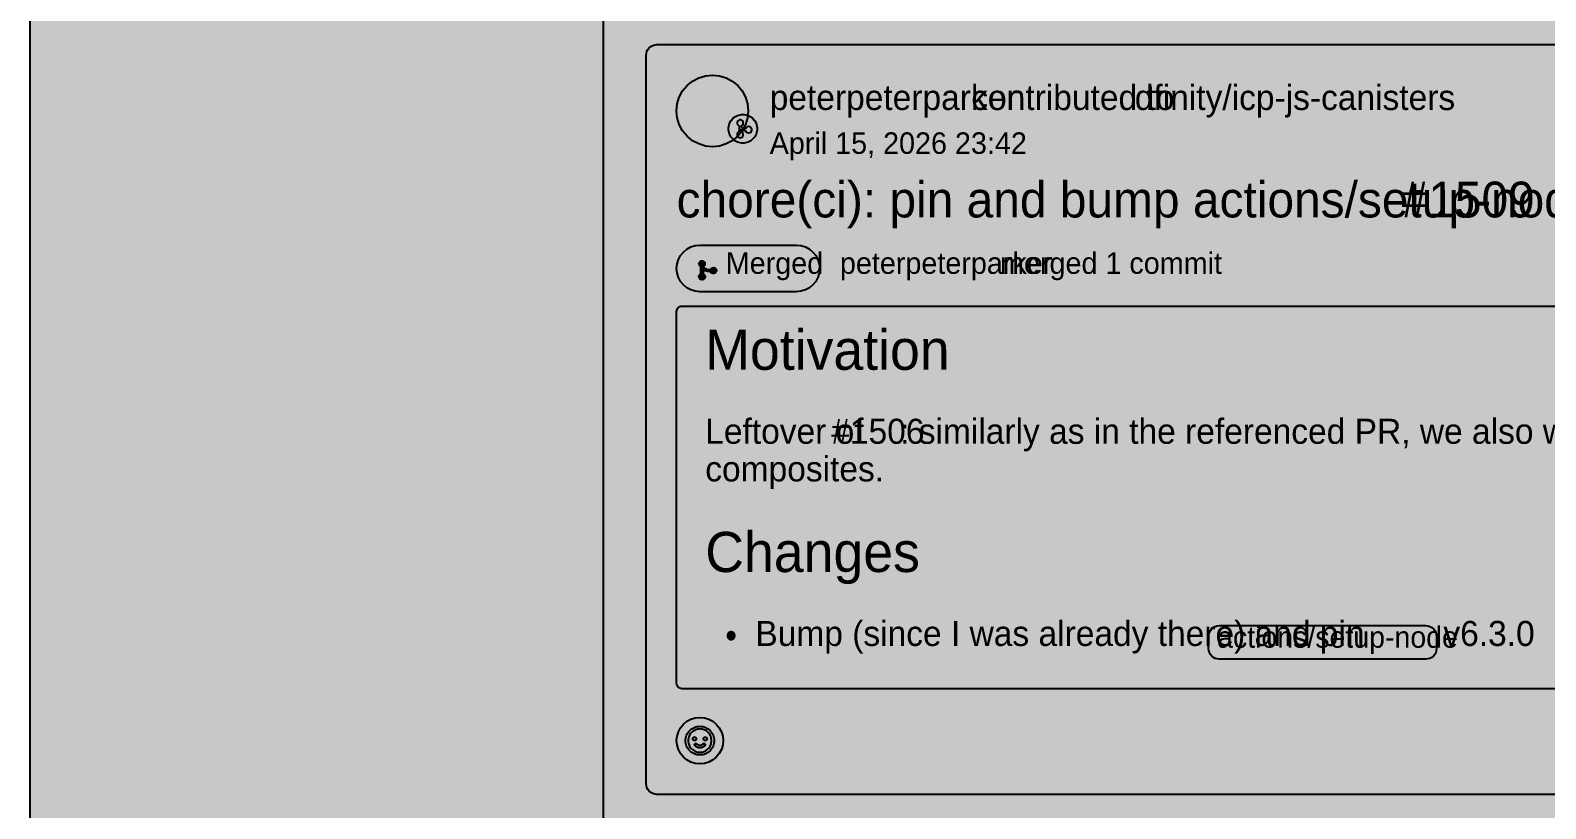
# Model space of a CAD drawing. Extents: x 0 to 2255, y 0 to 8703.
# Drawn here: x 0 to 846, y 4619 to 5053 of the extents above; entities that cross this region are included whole.
import ezdxf

# ---------------------------------------------------------------- set-up
doc = ezdxf.new("R2010")
doc.units = 0

msp = doc.modelspace()

# ---------------------------------------------------------------- hatches: boundary and pattern name
at = {"true_color": 0x0d1117}
for points in [[(0, 8703), (1280, 8703), (1280, 0.44), (0, 0.44)], [(0, 8639), (1280, 8639), (1280, 0.44), (0, 0.44)], [(0, 8639), (320, 8639), (320, 0.44), (0, 0.44)], [(350, 5045.22), (998.03, 5045.22), (998.03, 5045.22), (999.2, 5045.1), (1000.33, 5044.76), (1001.36, 5044.21), (1002.27, 5043.46), (1003.02, 5042.55), (1003.57, 5041.51), (1003.92, 5040.39), (1004.03, 5039.22), (1004.03, 4632.55), (1004.03, 4632.55), (1003.92, 4631.38), (1003.57, 4630.25), (1003.02, 4629.21), (1002.27, 4628.3), (1001.36, 4627.56), (1000.33, 4627), (999.2, 4626.66), (998.03, 4626.55), (350, 4626.55), (350, 4626.55), (348.83, 4626.66), (347.7, 4627), (346.67, 4627.56), (345.76, 4628.3), (345.01, 4629.21), (344.46, 4630.25), (344.12, 4631.38), (344, 4632.55), (344, 5039.22), (344, 5039.22), (344.12, 5040.39), (344.46, 5041.51), (345.01, 5042.55), (345.76, 5043.46), (346.67, 5044.21), (347.7, 5044.76), (348.83, 5045.1), (350, 5045.22)], [(398, 5006.22), (398, 5006.22), (398, 5006.22), (399.56, 5006.07), (401.06, 5005.61), (402.44, 5004.87), (403.66, 5003.88), (404.65, 5002.66), (405.39, 5001.28), (405.85, 4999.78), (406, 4998.22), (406, 4998.22), (406, 4998.22), (405.85, 4996.66), (405.39, 4995.16), (404.65, 4993.77), (403.66, 4992.56), (402.44, 4991.57), (401.06, 4990.83), (399.56, 4990.37), (398, 4990.22), (398, 4990.22), (398, 4990.22), (396.44, 4990.37), (394.94, 4990.83), (393.56, 4991.57), (392.34, 4992.56), (391.35, 4993.77), (390.61, 4995.16), (390.15, 4996.66), (390, 4998.22), (390, 4998.22), (390, 4998.22), (390.15, 4999.78), (390.61, 5001.28), (391.35, 5002.66), (392.34, 5003.88), (393.56, 5004.87), (394.94, 5005.61), (396.44, 5006.07), (398, 5006.22)]]:
    msp.add_hatch(color=256, dxfattribs=at).paths.add_polyline_path(points, flags=0)
at = {"true_color": 0x010409}
msp.add_hatch(color=256, dxfattribs=at).paths.add_polyline_path([(0, 8639), (1280, 8639), (1280, 0.44), (0, 0.44)], flags=0)
at = {"true_color": 0xffffff}
msp.add_hatch(color=256, dxfattribs=at).paths.add_polyline_path([(381, 5028.22), (381, 5028.22), (381, 5028.22), (384.9, 5027.83), (388.65, 5026.7), (392.11, 5024.85), (395.14, 5022.36), (397.63, 5019.33), (399.48, 5015.87), (400.62, 5012.12), (401, 5008.22), (401, 5008.22), (401, 5008.22), (400.62, 5004.32), (399.48, 5000.57), (397.63, 4997.11), (395.14, 4994.08), (392.11, 4991.59), (388.65, 4989.74), (384.9, 4988.6), (381, 4988.22), (381, 4988.22), (381, 4988.22), (377.1, 4988.6), (373.35, 4989.74), (369.89, 4991.59), (366.86, 4994.08), (364.37, 4997.11), (362.52, 5000.57), (361.38, 5004.32), (361, 5008.22), (361, 5008.22), (361, 5008.22), (361.38, 5012.12), (362.52, 5015.87), (364.37, 5019.33), (366.86, 5022.36), (369.89, 5024.85), (373.35, 5026.7), (377.1, 5027.83), (381, 5028.22)], flags=0)
at = {"true_color": 0xab7df8}
h = msp.add_hatch(color=256, dxfattribs=at)
h.paths.add_polyline_path([(398, 4990.22), (397.22, 4990.26), (396.44, 4990.37), (395.68, 4990.56), (394.94, 4990.83), (394.23, 4991.16), (393.56, 4991.57), (392.92, 4992.03), (392.34, 4992.56), (391.82, 4993.14), (391.35, 4993.77), (390.94, 4994.45), (390.61, 4995.16), (390.34, 4995.9), (390.15, 4996.66), (390.04, 4997.43), (390, 4998.22), (390.04, 4999), (390.15, 4999.78), (390.34, 5000.54), (390.61, 5001.28), (390.94, 5001.99), (391.35, 5002.66), (391.82, 5003.29), (392.34, 5003.88), (392.92, 5004.4), (393.56, 5004.87), (394.23, 5005.28), (394.94, 5005.61), (395.68, 5005.88), (396.44, 5006.07), (397.22, 5006.18), (398, 5006.22), (398.78, 5006.18), (399.56, 5006.07), (400.32, 5005.88), (401.06, 5005.61), (401.77, 5005.28), (402.44, 5004.87), (403.08, 5004.4), (403.66, 5003.88), (404.18, 5003.29), (404.65, 5002.66), (405.06, 5001.99), (405.39, 5001.28), (405.66, 5000.54), (405.85, 4999.78), (405.96, 4999), (406, 4998.22), (405.96, 4997.43), (405.85, 4996.66), (405.66, 4995.9), (405.39, 4995.16), (405.06, 4994.45), (404.65, 4993.77), (404.18, 4993.14), (403.66, 4992.56), (403.08, 4992.03), (402.44, 4991.57), (401.77, 4991.16), (401.06, 4990.83), (400.32, 4990.56), (399.56, 4990.37), (398.78, 4990.26), (398, 4990.22)], flags=0)
h.paths.add_polyline_path([(398.25, 5001.47), (398.14, 5002.09), (397.81, 5002.63), (397.32, 5003.01), (396.72, 5003.2), (396.09, 5003.17), (395.52, 5002.92), (395.07, 5002.48), (394.81, 5001.91), (394.76, 5001.28), (394.94, 5000.68), (395.32, 5000.18), (395.85, 4999.84), (396, 4999.32), (396, 4998.68), (396, 4998.05), (396, 4997.42), (396, 4996.79), (395.56, 4996.44), (395.1, 4996.02), (394.82, 4995.45), (394.76, 4994.83), (394.92, 4994.22), (395.29, 4993.71), (395.81, 4993.36), (396.42, 4993.22), (397.04, 4993.31), (397.6, 4993.61), (398.01, 4994.08), (398.22, 4994.67), (398.22, 4995.3), (397.99, 4995.88), (397.57, 4996.35), (397.01, 4996.64), (397, 4997.26), (397, 4997.9), (397.44, 4997.66), (398.01, 4997.39), (398.62, 4997.24), (399.25, 4997.22), (399.69, 4996.93), (400.07, 4996.43), (400.6, 4996.09), (401.21, 4995.97), (401.83, 4996.07), (402.38, 4996.38), (402.78, 4996.87), (402.98, 4997.46), (402.96, 4998.09), (402.72, 4998.67), (402.29, 4999.13), (401.72, 4999.4), (401.1, 4999.46), (400.49, 4999.3), (399.98, 4998.93), (399.64, 4998.4), (399.13, 4998.22), (398.51, 4998.28), (397.93, 4998.53), (397.46, 4998.95), (397.14, 4999.49), (397.32, 4999.92), (397.81, 5000.31), (398.14, 5000.85), (398.25, 5001.47)], flags=0)
at = {"true_color": 0x8957e5}
msp.add_hatch(color=256, dxfattribs=at).paths.add_polyline_path([(374, 4933.22), (427.94, 4933.22), (427.94, 4933.22), (430.47, 4932.97), (432.91, 4932.23), (435.16, 4931.03), (437.13, 4929.41), (438.75, 4927.44), (439.95, 4925.19), (440.69, 4922.75), (440.94, 4920.22), (440.94, 4920.22), (440.94, 4920.22), (440.69, 4917.68), (439.95, 4915.24), (438.75, 4913), (437.13, 4911.03), (435.16, 4909.41), (432.91, 4908.21), (430.47, 4907.47), (427.94, 4907.22), (374, 4907.22), (374, 4907.22), (371.46, 4907.47), (369.03, 4908.21), (366.78, 4909.41), (364.81, 4911.03), (363.19, 4913), (361.99, 4915.24), (361.25, 4917.68), (361, 4920.22), (361, 4920.22), (361, 4920.22), (361.25, 4922.75), (361.99, 4925.19), (363.19, 4927.44), (364.81, 4929.41), (366.78, 4931.03), (369.03, 4932.23), (371.46, 4932.97), (374, 4933.22)], flags=0)
at = {"true_color": 0xffffff}
h = msp.add_hatch(color=256, dxfattribs=at)
h.paths.add_polyline_path([(376.09, 4921.35), (376.46, 4920.78), (376.94, 4920.3), (377.51, 4919.93), (378.15, 4919.69), (378.83, 4919.6), (379.51, 4919.59), (380.06, 4919.8), (380.48, 4920.33), (381.08, 4920.65), (381.76, 4920.71), (382.4, 4920.5), (382.91, 4920.04), (383.2, 4919.43), (383.23, 4918.75), (382.98, 4918.12), (382.51, 4917.63), (381.88, 4917.37), (381.2, 4917.38), (380.58, 4917.66), (380.12, 4918.15), (379.64, 4918.47), (378.95, 4918.47), (378.27, 4918.52), (377.61, 4918.68), (376.98, 4918.94), (376.4, 4919.3), (375.88, 4919.74), (375.75, 4919.38), (375.75, 4918.69), (375.75, 4918.01), (375.75, 4917.33), (376.27, 4916.95), (376.69, 4916.42), (376.87, 4915.76), (376.78, 4915.09), (376.43, 4914.51), (375.87, 4914.11), (375.21, 4913.97), (374.54, 4914.1), (373.98, 4914.48), (373.61, 4915.05), (373.5, 4915.72), (373.66, 4916.38), (374.07, 4916.92), (374.62, 4917.28), (374.62, 4917.97), (374.62, 4918.65), (374.62, 4919.33), (374.62, 4920.02), (374.62, 4920.7), (374.45, 4921.26), (373.91, 4921.68), (373.58, 4922.27), (373.51, 4922.95), (373.71, 4923.6), (374.15, 4924.11), (374.76, 4924.41), (375.44, 4924.45), (376.08, 4924.22), (376.57, 4923.75), (376.84, 4923.13), (376.84, 4922.45), (376.58, 4921.82), (376.09, 4921.35)], flags=0)
h.paths.add_polyline_path([(375.19, 4915.09), (375.24, 4915.1), (375.3, 4915.1), (375.35, 4915.12), (375.4, 4915.14), (375.45, 4915.16), (375.5, 4915.19), (375.54, 4915.22), (375.59, 4915.26), (375.62, 4915.3), (375.66, 4915.34), (375.68, 4915.39), (375.71, 4915.44), (375.73, 4915.49), (375.74, 4915.55), (375.75, 4915.6), (375.75, 4915.66), (375.75, 4915.71), (375.74, 4915.77), (375.73, 4915.82), (375.71, 4915.87), (375.68, 4915.92), (375.66, 4915.97), (375.62, 4916.01), (375.59, 4916.05), (375.54, 4916.09), (375.5, 4916.12), (375.45, 4916.15), (375.4, 4916.18), (375.35, 4916.19), (375.3, 4916.21), (375.24, 4916.22), (375.19, 4916.22), (375.13, 4916.22), (375.08, 4916.21), (375.02, 4916.19), (374.97, 4916.18), (374.92, 4916.15), (374.88, 4916.12), (374.83, 4916.09), (374.79, 4916.05), (374.75, 4916.01), (374.72, 4915.97), (374.69, 4915.92), (374.67, 4915.87), (374.65, 4915.82), (374.64, 4915.77), (374.63, 4915.71), (374.62, 4915.66), (374.63, 4915.6), (374.64, 4915.55), (374.65, 4915.49), (374.67, 4915.44), (374.69, 4915.39), (374.72, 4915.34), (374.75, 4915.3), (374.79, 4915.26), (374.83, 4915.22), (374.88, 4915.19), (374.92, 4915.16), (374.97, 4915.14), (375.02, 4915.12), (375.08, 4915.1), (375.13, 4915.1), (375.19, 4915.09)], flags=0)
h.paths.add_polyline_path([(381.56, 4918.47), (381.62, 4918.47), (381.67, 4918.48), (381.73, 4918.49), (381.78, 4918.51), (381.83, 4918.54), (381.87, 4918.56), (381.92, 4918.6), (381.96, 4918.63), (382, 4918.67), (382.03, 4918.72), (382.06, 4918.77), (382.08, 4918.82), (382.1, 4918.87), (382.11, 4918.92), (382.12, 4918.98), (382.12, 4919.03), (382.12, 4919.09), (382.11, 4919.14), (382.1, 4919.19), (382.08, 4919.25), (382.06, 4919.3), (382.03, 4919.34), (382, 4919.39), (381.96, 4919.43), (381.92, 4919.47), (381.87, 4919.5), (381.83, 4919.53), (381.78, 4919.55), (381.73, 4919.57), (381.67, 4919.58), (381.62, 4919.59), (381.56, 4919.59), (381.51, 4919.59), (381.45, 4919.58), (381.4, 4919.57), (381.35, 4919.55), (381.3, 4919.53), (381.25, 4919.5), (381.21, 4919.47), (381.16, 4919.43), (381.13, 4919.39), (381.09, 4919.34), (381.07, 4919.3), (381.04, 4919.25), (381.02, 4919.19), (381.01, 4919.14), (381, 4919.09), (381, 4919.03), (381, 4918.98), (381.01, 4918.92), (381.02, 4918.87), (381.04, 4918.82), (381.07, 4918.77), (381.09, 4918.72), (381.13, 4918.67), (381.16, 4918.63), (381.21, 4918.6), (381.25, 4918.56), (381.3, 4918.54), (381.35, 4918.51), (381.4, 4918.49), (381.45, 4918.48), (381.51, 4918.47), (381.56, 4918.47)], flags=0)
h.paths.add_polyline_path([(375.75, 4922.78), (375.75, 4922.84), (375.74, 4922.89), (375.73, 4922.94), (375.71, 4923), (375.68, 4923.05), (375.65, 4923.09), (375.62, 4923.14), (375.58, 4923.18), (375.54, 4923.22), (375.5, 4923.25), (375.45, 4923.28), (375.4, 4923.3), (375.35, 4923.32), (375.3, 4923.33), (375.24, 4923.34), (375.19, 4923.34), (375.13, 4923.34), (375.08, 4923.33), (375.02, 4923.32), (374.97, 4923.3), (374.92, 4923.27), (374.87, 4923.25), (374.83, 4923.21), (374.79, 4923.18), (374.75, 4923.13), (374.72, 4923.09), (374.69, 4923.04), (374.67, 4922.99), (374.65, 4922.94), (374.64, 4922.89), (374.63, 4922.83), (374.62, 4922.78), (374.63, 4922.72), (374.64, 4922.67), (374.65, 4922.61), (374.67, 4922.56), (374.69, 4922.51), (374.72, 4922.47), (374.75, 4922.42), (374.79, 4922.38), (374.83, 4922.34), (374.88, 4922.31), (374.92, 4922.28), (374.97, 4922.26), (375.03, 4922.24), (375.08, 4922.23), (375.13, 4922.22), (375.19, 4922.22), (375.24, 4922.22), (375.3, 4922.23), (375.35, 4922.24), (375.4, 4922.26), (375.45, 4922.28), (375.5, 4922.31), (375.55, 4922.35), (375.59, 4922.38), (375.62, 4922.42), (375.66, 4922.47), (375.68, 4922.52), (375.71, 4922.57), (375.73, 4922.62), (375.74, 4922.67), (375.75, 4922.73), (375.75, 4922.78)], flags=0)
at = {"true_color": 0x151b23}
for points in [[(364, 4899.22), (984.03, 4899.22), (984.03, 4899.22), (984.62, 4899.16), (985.18, 4898.99), (985.7, 4898.71), (986.15, 4898.34), (986.53, 4897.89), (986.8, 4897.37), (986.97, 4896.8), (987.03, 4896.22), (987.03, 4688.55), (987.03, 4688.55), (986.97, 4687.96), (986.8, 4687.4), (986.53, 4686.88), (986.15, 4686.43), (985.7, 4686.05), (985.18, 4685.78), (984.62, 4685.6), (984.03, 4685.55), (364, 4685.55), (364, 4685.55), (363.41, 4685.6), (362.85, 4685.78), (362.33, 4686.05), (361.88, 4686.43), (361.51, 4686.88), (361.23, 4687.4), (361.06, 4687.96), (361, 4688.55), (361, 4896.22), (361, 4896.22), (361.06, 4896.8), (361.23, 4897.37), (361.51, 4897.89), (361.88, 4898.34), (362.33, 4898.71), (362.85, 4898.99), (363.41, 4899.16), (364, 4899.22)], [(374, 4669.55), (374, 4669.55), (374, 4669.55), (376.54, 4669.3), (378.97, 4668.56), (381.22, 4667.36), (383.19, 4665.74), (384.81, 4663.77), (386.01, 4661.52), (386.75, 4659.08), (387, 4656.55), (387, 4656.55), (387, 4656.55), (386.75, 4654.01), (386.01, 4651.57), (384.81, 4649.32), (383.19, 4647.35), (381.22, 4645.74), (378.97, 4644.54), (376.54, 4643.8), (374, 4643.55), (374, 4643.55), (374, 4643.55), (371.46, 4643.8), (369.03, 4644.54), (366.78, 4645.74), (364.81, 4647.35), (363.19, 4649.32), (361.99, 4651.57), (361.25, 4654.01), (361, 4656.55), (361, 4656.55), (361, 4656.55), (361.25, 4659.08), (361.99, 4661.52), (363.19, 4663.77), (364.81, 4665.74), (366.78, 4667.36), (369.03, 4668.56), (371.46, 4669.3), (374, 4669.55)]]:
    msp.add_hatch(color=256, dxfattribs=at).paths.add_polyline_path(points, flags=0)
at = {"true_color": 0x656c76}
msp.add_hatch(color=256, dxfattribs=at).paths.add_polyline_path([(664.17, 4720.78), (779.45, 4720.78), (779.45, 4720.78), (780.62, 4720.67), (781.75, 4720.32), (782.79, 4719.77), (783.7, 4719.02), (784.44, 4718.11), (785, 4717.08), (785.34, 4715.95), (785.45, 4714.78), (785.45, 4708.03), (785.45, 4708.03), (785.34, 4706.86), (785, 4705.74), (784.44, 4704.7), (783.7, 4703.79), (782.79, 4703.04), (781.75, 4702.49), (780.62, 4702.15), (779.45, 4702.03), (664.17, 4702.03), (664.17, 4702.03), (663, 4702.15), (661.88, 4702.49), (660.84, 4703.04), (659.93, 4703.79), (659.18, 4704.7), (658.63, 4705.74), (658.29, 4706.86), (658.17, 4708.03), (658.17, 4714.78), (658.17, 4714.78), (658.29, 4715.95), (658.63, 4717.08), (659.18, 4718.11), (659.93, 4719.02), (660.84, 4719.77), (661.88, 4720.32), (663, 4720.67), (664.17, 4720.78)], flags=0)
at = {"true_color": 0x9198a1}
h = msp.add_hatch(color=256, dxfattribs=at)
h.paths.add_polyline_path([(374, 4664.55), (374.78, 4664.51), (375.56, 4664.39), (376.32, 4664.2), (377.06, 4663.94), (377.77, 4663.6), (378.44, 4663.2), (379.08, 4662.73), (379.66, 4662.2), (380.18, 4661.62), (380.65, 4660.99), (381.06, 4660.32), (381.39, 4659.61), (381.66, 4658.87), (381.85, 4658.11), (381.96, 4657.33), (382, 4656.55), (381.96, 4655.76), (381.85, 4654.99), (381.66, 4654.22), (381.39, 4653.48), (381.06, 4652.78), (380.65, 4652.1), (380.18, 4651.47), (379.66, 4650.89), (379.08, 4650.36), (378.44, 4649.89), (377.77, 4649.49), (377.06, 4649.15), (376.32, 4648.89), (375.56, 4648.7), (374.78, 4648.58), (374, 4648.55), (373.22, 4648.58), (372.44, 4648.7), (371.68, 4648.89), (370.94, 4649.15), (370.23, 4649.49), (369.56, 4649.89), (368.92, 4650.36), (368.34, 4650.89), (367.82, 4651.47), (367.35, 4652.1), (366.94, 4652.78), (366.61, 4653.48), (366.34, 4654.22), (366.15, 4654.99), (366.04, 4655.76), (366, 4656.55), (366.04, 4657.33), (366.15, 4658.11), (366.34, 4658.87), (366.61, 4659.61), (366.94, 4660.32), (367.35, 4660.99), (367.82, 4661.62), (368.34, 4662.2), (368.92, 4662.73), (369.56, 4663.2), (370.23, 4663.6), (370.94, 4663.94), (371.68, 4664.2), (372.44, 4664.39), (373.22, 4664.51), (374, 4664.55)], flags=0)
h.paths.add_polyline_path([(367.5, 4656.55), (367.53, 4655.91), (367.62, 4655.28), (367.78, 4654.66), (367.99, 4654.06), (368.27, 4653.48), (368.59, 4652.94), (368.98, 4652.42), (369.4, 4651.95), (369.88, 4651.52), (370.39, 4651.14), (370.94, 4650.81), (371.51, 4650.54), (372.11, 4650.33), (372.73, 4650.17), (373.36, 4650.08), (374, 4650.05), (374.64, 4650.08), (375.27, 4650.17), (375.89, 4650.33), (376.49, 4650.54), (377.06, 4650.81), (377.61, 4651.14), (378.12, 4651.52), (378.6, 4651.95), (379.02, 4652.42), (379.41, 4652.94), (379.73, 4653.48), (380.01, 4654.06), (380.22, 4654.66), (380.38, 4655.28), (380.47, 4655.91), (380.5, 4656.55), (380.47, 4657.18), (380.38, 4657.82), (380.22, 4658.43), (380.01, 4659.03), (379.73, 4659.61), (379.41, 4660.16), (379.02, 4660.67), (378.6, 4661.14), (378.12, 4661.57), (377.61, 4661.95), (377.06, 4662.28), (376.49, 4662.55), (375.89, 4662.77), (375.27, 4662.92), (374.64, 4663.02), (374, 4663.05), (373.36, 4663.02), (372.73, 4662.92), (372.11, 4662.77), (371.51, 4662.55), (370.94, 4662.28), (370.39, 4661.95), (369.88, 4661.57), (369.4, 4661.14), (368.98, 4660.67), (368.59, 4660.16), (368.27, 4659.61), (367.99, 4659.03), (367.78, 4658.43), (367.62, 4657.82), (367.53, 4657.18), (367.5, 4656.55)], flags=0)
h.paths.add_polyline_path([(371.32, 4654.91), (371.55, 4655.02), (371.81, 4655.04), (372.05, 4654.98), (372.27, 4654.84), (372.44, 4654.65), (372.63, 4654.48), (372.84, 4654.34), (373.08, 4654.22), (373.32, 4654.14), (373.57, 4654.08), (373.82, 4654.05), (374.08, 4654.05), (374.34, 4654.07), (374.59, 4654.11), (374.84, 4654.19), (375.07, 4654.29), (375.29, 4654.42), (375.49, 4654.58), (375.67, 4654.77), (375.86, 4654.94), (376.1, 4655.03), (376.35, 4655.04), (376.6, 4654.97), (376.8, 4654.81), (376.94, 4654.6), (377, 4654.35), (376.97, 4654.09), (376.86, 4653.87), (376.73, 4653.7), (376.56, 4653.52), (376.36, 4653.35), (376.16, 4653.2), (375.94, 4653.06), (375.71, 4652.94), (375.48, 4652.83), (375.24, 4652.74), (374.99, 4652.67), (374.74, 4652.61), (374.49, 4652.57), (374.23, 4652.55), (373.97, 4652.55), (373.72, 4652.56), (373.46, 4652.58), (373.21, 4652.62), (372.96, 4652.68), (372.71, 4652.76), (372.47, 4652.85), (372.24, 4652.96), (372.01, 4653.09), (371.8, 4653.23), (371.6, 4653.39), (371.41, 4653.56), (371.23, 4653.75), (371.22, 4653.93), (371.43, 4654.07), (371.64, 4654.22), (371.65, 4654.22), (371.43, 4654.08), (371.22, 4653.93), (371.06, 4654), (371, 4654.25), (371.03, 4654.5), (371.14, 4654.73), (371.32, 4654.91)], flags=0)
h.paths.add_polyline_path([(378, 4657.55), (378, 4657.45), (377.98, 4657.35), (377.96, 4657.26), (377.92, 4657.16), (377.88, 4657.08), (377.83, 4656.99), (377.77, 4656.91), (377.71, 4656.84), (377.63, 4656.77), (377.56, 4656.72), (377.47, 4656.66), (377.38, 4656.62), (377.29, 4656.59), (377.2, 4656.57), (377.1, 4656.55), (377, 4656.55), (376.9, 4656.55), (376.8, 4656.57), (376.71, 4656.59), (376.62, 4656.62), (376.53, 4656.66), (376.44, 4656.72), (376.37, 4656.77), (376.29, 4656.84), (376.23, 4656.91), (376.17, 4656.99), (376.12, 4657.08), (376.08, 4657.16), (376.04, 4657.26), (376.02, 4657.35), (376, 4657.45), (376, 4657.55), (376, 4657.64), (376.02, 4657.74), (376.04, 4657.84), (376.08, 4657.93), (376.12, 4658.02), (376.17, 4658.1), (376.23, 4658.18), (376.29, 4658.25), (376.37, 4658.32), (376.44, 4658.38), (376.53, 4658.43), (376.62, 4658.47), (376.71, 4658.5), (376.8, 4658.53), (376.9, 4658.54), (377, 4658.55), (377.1, 4658.54), (377.2, 4658.53), (377.29, 4658.5), (377.38, 4658.47), (377.47, 4658.43), (377.56, 4658.38), (377.63, 4658.32), (377.71, 4658.25), (377.77, 4658.18), (377.83, 4658.1), (377.88, 4658.02), (377.92, 4657.93), (377.96, 4657.84), (377.98, 4657.74), (378, 4657.64), (378, 4657.55)], flags=0)
h.paths.add_polyline_path([(371, 4656.55), (370.9, 4656.55), (370.8, 4656.57), (370.71, 4656.59), (370.62, 4656.62), (370.53, 4656.66), (370.44, 4656.72), (370.37, 4656.77), (370.29, 4656.84), (370.23, 4656.91), (370.17, 4656.99), (370.12, 4657.08), (370.08, 4657.16), (370.04, 4657.26), (370.02, 4657.35), (370, 4657.45), (370, 4657.55), (370, 4657.64), (370.02, 4657.74), (370.04, 4657.84), (370.08, 4657.93), (370.12, 4658.02), (370.17, 4658.1), (370.23, 4658.18), (370.29, 4658.25), (370.37, 4658.32), (370.44, 4658.38), (370.53, 4658.43), (370.62, 4658.47), (370.71, 4658.5), (370.8, 4658.53), (370.9, 4658.54), (371, 4658.55), (371.1, 4658.54), (371.2, 4658.53), (371.29, 4658.5), (371.38, 4658.47), (371.47, 4658.43), (371.56, 4658.38), (371.63, 4658.32), (371.71, 4658.25), (371.77, 4658.18), (371.83, 4658.1), (371.88, 4658.02), (371.92, 4657.93), (371.96, 4657.84), (371.98, 4657.74), (372, 4657.64), (372, 4657.55), (372, 4657.45), (371.98, 4657.35), (371.96, 4657.26), (371.92, 4657.16), (371.88, 4657.08), (371.83, 4656.99), (371.77, 4656.91), (371.71, 4656.84), (371.63, 4656.77), (371.56, 4656.72), (371.47, 4656.66), (371.38, 4656.62), (371.29, 4656.59), (371.2, 4656.57), (371.1, 4656.55), (371, 4656.55)], flags=0)
h.paths.add_polyline_path([(376.25, 4654.3), (376.27, 4654.28), (376.29, 4654.27), (376.31, 4654.26), (376.32, 4654.24), (376.34, 4654.23), (376.36, 4654.22), (376.38, 4654.21), (376.4, 4654.19), (376.42, 4654.18), (376.44, 4654.17), (376.45, 4654.15), (376.47, 4654.14), (376.49, 4654.13), (376.51, 4654.11), (376.53, 4654.1), (376.55, 4654.09), (376.56, 4654.08), (376.58, 4654.06), (376.6, 4654.05), (376.62, 4654.04), (376.64, 4654.02), (376.66, 4654.01), (376.68, 4654), (376.69, 4653.98), (376.71, 4653.97), (376.73, 4653.96), (376.75, 4653.95), (376.77, 4653.93), (376.79, 4653.92), (376.81, 4653.91), (376.82, 4653.89), (376.84, 4653.88), (376.82, 4653.89), (376.81, 4653.91), (376.79, 4653.92), (376.77, 4653.93), (376.75, 4653.95), (376.73, 4653.96), (376.71, 4653.97), (376.69, 4653.99), (376.68, 4654), (376.66, 4654.01), (376.64, 4654.02), (376.62, 4654.04), (376.6, 4654.05), (376.58, 4654.06), (376.56, 4654.08), (376.55, 4654.09), (376.53, 4654.1), (376.51, 4654.12), (376.49, 4654.13), (376.47, 4654.14), (376.45, 4654.15), (376.44, 4654.17), (376.42, 4654.18), (376.4, 4654.19), (376.38, 4654.21), (376.36, 4654.22), (376.34, 4654.23), (376.32, 4654.25), (376.31, 4654.26), (376.29, 4654.27), (376.27, 4654.28), (376.25, 4654.3)], flags=0)

# ---------------------------------------------------------------- linework, layer by layer
at = {"true_color": 0x0d1117}
for points in [[(0, 8703), (1280, 8703), (1280, 0.44), (0, 0.44)], [(0, 8639), (1280, 8639), (1280, 0.44), (0, 0.44)], [(0, 8639), (320, 8639), (320, 0.44), (0, 0.44)], [(398, 5006.22), (398, 5006.22), (398, 5006.22), (399.56, 5006.07), (401.06, 5005.61), (402.44, 5004.87), (403.66, 5003.88), (404.65, 5002.66), (405.39, 5001.28), (405.85, 4999.78), (406, 4998.22), (406, 4998.22), (406, 4998.22), (405.85, 4996.66), (405.39, 4995.16), (404.65, 4993.77), (403.66, 4992.56), (402.44, 4991.57), (401.06, 4990.83), (399.56, 4990.37), (398, 4990.22), (398, 4990.22), (398, 4990.22), (396.44, 4990.37), (394.94, 4990.83), (393.56, 4991.57), (392.34, 4992.56), (391.35, 4993.77), (390.61, 4995.16), (390.15, 4996.66), (390, 4998.22), (390, 4998.22), (390, 4998.22), (390.15, 4999.78), (390.61, 5001.28), (391.35, 5002.66), (392.34, 5003.88), (393.56, 5004.87), (394.94, 5005.61), (396.44, 5006.07), (398, 5006.22)]]:
    msp.add_lwpolyline(points, close=True, dxfattribs=at)
at = {"true_color": 0x010409}
for points in [[(0, 8639), (1280, 8639), (1280, 0.44), (0, 0.44)], [(381, 5028.22), (381, 5028.22), (381, 5028.22), (384.9, 5027.83), (388.65, 5026.7), (392.11, 5024.85), (395.14, 5022.36), (397.63, 5019.33), (399.48, 5015.87), (400.62, 5012.12), (401, 5008.22), (401, 5008.22), (401, 5008.22), (400.62, 5004.32), (399.48, 5000.57), (397.63, 4997.11), (395.14, 4994.08), (392.11, 4991.59), (388.65, 4989.74), (384.9, 4988.6), (381, 4988.22), (381, 4988.22), (381, 4988.22), (377.1, 4988.6), (373.35, 4989.74), (369.89, 4991.59), (366.86, 4994.08), (364.37, 4997.11), (362.52, 5000.57), (361.38, 5004.32), (361, 5008.22), (361, 5008.22), (361, 5008.22), (361.38, 5012.12), (362.52, 5015.87), (364.37, 5019.33), (366.86, 5022.36), (369.89, 5024.85), (373.35, 5026.7), (377.1, 5027.83), (381, 5028.22)]]:
    msp.add_lwpolyline(points, close=True, dxfattribs=at)
at = {"true_color": 0x3d444d}
msp.add_lwpolyline([(998.03, 4626.55), (350, 4626.55), (350, 4626.55), (348.83, 4626.66), (347.7, 4627), (346.67, 4627.56), (345.76, 4628.3), (345.01, 4629.21), (344.46, 4630.25), (344.12, 4631.38), (344, 4632.55), (344, 5039.22), (344, 5039.22), (344.12, 5040.39), (344.46, 5041.51), (345.01, 5042.55), (345.76, 5043.46), (346.67, 5044.21), (347.7, 5044.76), (348.83, 5045.1), (350, 5045.22), (350, 5045.22), (998.03, 5045.22)], dxfattribs=at)
at = {"true_color": 0xab7df8}
for points in [[(398, 4990.22), (397.22, 4990.26), (396.44, 4990.37), (395.68, 4990.56), (394.94, 4990.83), (394.23, 4991.16), (393.56, 4991.57), (392.92, 4992.03), (392.34, 4992.56), (391.82, 4993.14), (391.35, 4993.77), (390.94, 4994.45), (390.61, 4995.16), (390.34, 4995.9), (390.15, 4996.66), (390.04, 4997.43), (390, 4998.22), (390.04, 4999), (390.15, 4999.78), (390.34, 5000.54), (390.61, 5001.28), (390.94, 5001.99), (391.35, 5002.66), (391.82, 5003.29), (392.34, 5003.88), (392.92, 5004.4), (393.56, 5004.87), (394.23, 5005.28), (394.94, 5005.61), (395.68, 5005.88), (396.44, 5006.07), (397.22, 5006.18), (398, 5006.22), (398.78, 5006.18), (399.56, 5006.07), (400.32, 5005.88), (401.06, 5005.61), (401.77, 5005.28), (402.44, 5004.87), (403.08, 5004.4), (403.66, 5003.88), (404.18, 5003.29), (404.65, 5002.66), (405.06, 5001.99), (405.39, 5001.28), (405.66, 5000.54), (405.85, 4999.78), (405.96, 4999), (406, 4998.22), (405.96, 4997.43), (405.85, 4996.66), (405.66, 4995.9), (405.39, 4995.16), (405.06, 4994.45), (404.65, 4993.77), (404.18, 4993.14), (403.66, 4992.56), (403.08, 4992.03), (402.44, 4991.57), (401.77, 4991.16), (401.06, 4990.83), (400.32, 4990.56), (399.56, 4990.37), (398.78, 4990.26), (398, 4990.22)], [(398.25, 5001.47), (398.14, 5002.09), (397.81, 5002.63), (397.32, 5003.01), (396.72, 5003.2), (396.09, 5003.17), (395.52, 5002.92), (395.07, 5002.48), (394.81, 5001.91), (394.76, 5001.28), (394.94, 5000.68), (395.32, 5000.18), (395.85, 4999.84), (396, 4999.32), (396, 4998.68), (396, 4998.05), (396, 4997.42), (396, 4996.79), (395.56, 4996.44), (395.1, 4996.02), (394.82, 4995.45), (394.76, 4994.83), (394.92, 4994.22), (395.29, 4993.71), (395.81, 4993.36), (396.42, 4993.22), (397.04, 4993.31), (397.6, 4993.61), (398.01, 4994.08), (398.22, 4994.67), (398.22, 4995.3), (397.99, 4995.88), (397.57, 4996.35), (397.01, 4996.64), (397, 4997.26), (397, 4997.9), (397.44, 4997.66), (398.01, 4997.39), (398.62, 4997.24), (399.25, 4997.22), (399.69, 4996.93), (400.07, 4996.43), (400.6, 4996.09), (401.21, 4995.97), (401.83, 4996.07), (402.38, 4996.38), (402.78, 4996.87), (402.98, 4997.46), (402.96, 4998.09), (402.72, 4998.67), (402.29, 4999.13), (401.72, 4999.4), (401.1, 4999.46), (400.49, 4999.3), (399.98, 4998.93), (399.64, 4998.4), (399.13, 4998.22), (398.51, 4998.28), (397.93, 4998.53), (397.46, 4998.95), (397.14, 4999.49), (397.32, 4999.92), (397.81, 5000.31), (398.14, 5000.85), (398.25, 5001.47)]]:
    msp.add_lwpolyline(points, close=True, dxfattribs=at)
at = {"true_color": 0x8957e5}
msp.add_lwpolyline([(374, 4933.22), (427.94, 4933.22), (427.94, 4933.22), (430.47, 4932.97), (432.91, 4932.23), (435.16, 4931.03), (437.13, 4929.41), (438.75, 4927.44), (439.95, 4925.19), (440.69, 4922.75), (440.94, 4920.22), (440.94, 4920.22), (440.94, 4920.22), (440.69, 4917.68), (439.95, 4915.24), (438.75, 4913), (437.13, 4911.03), (435.16, 4909.41), (432.91, 4908.21), (430.47, 4907.47), (427.94, 4907.22), (374, 4907.22), (374, 4907.22), (371.46, 4907.47), (369.03, 4908.21), (366.78, 4909.41), (364.81, 4911.03), (363.19, 4913), (361.99, 4915.24), (361.25, 4917.68), (361, 4920.22), (361, 4920.22), (361, 4920.22), (361.25, 4922.75), (361.99, 4925.19), (363.19, 4927.44), (364.81, 4929.41), (366.78, 4931.03), (369.03, 4932.23), (371.46, 4932.97), (374, 4933.22)], close=True, dxfattribs=at)
at = {"true_color": 0xffffff}
for points in [[(376.09, 4921.35), (376.46, 4920.78), (376.94, 4920.3), (377.51, 4919.93), (378.15, 4919.69), (378.83, 4919.6), (379.51, 4919.59), (380.06, 4919.8), (380.48, 4920.33), (381.08, 4920.65), (381.76, 4920.71), (382.4, 4920.5), (382.91, 4920.04), (383.2, 4919.43), (383.23, 4918.75), (382.98, 4918.12), (382.51, 4917.63), (381.88, 4917.37), (381.2, 4917.38), (380.58, 4917.66), (380.12, 4918.15), (379.64, 4918.47), (378.95, 4918.47), (378.27, 4918.52), (377.61, 4918.68), (376.98, 4918.94), (376.4, 4919.3), (375.88, 4919.74), (375.75, 4919.38), (375.75, 4918.69), (375.75, 4918.01), (375.75, 4917.33), (376.27, 4916.95), (376.69, 4916.42), (376.87, 4915.76), (376.78, 4915.09), (376.43, 4914.51), (375.87, 4914.11), (375.21, 4913.97), (374.54, 4914.1), (373.98, 4914.48), (373.61, 4915.05), (373.5, 4915.72), (373.66, 4916.38), (374.07, 4916.92), (374.62, 4917.28), (374.62, 4917.97), (374.62, 4918.65), (374.62, 4919.33), (374.62, 4920.02), (374.62, 4920.7), (374.45, 4921.26), (373.91, 4921.68), (373.58, 4922.27), (373.51, 4922.95), (373.71, 4923.6), (374.15, 4924.11), (374.76, 4924.41), (375.44, 4924.45), (376.08, 4924.22), (376.57, 4923.75), (376.84, 4923.13), (376.84, 4922.45), (376.58, 4921.82), (376.09, 4921.35)], [(375.75, 4922.78), (375.75, 4922.84), (375.74, 4922.89), (375.73, 4922.94), (375.71, 4923), (375.68, 4923.05), (375.65, 4923.09), (375.62, 4923.14), (375.58, 4923.18), (375.54, 4923.22), (375.5, 4923.25), (375.45, 4923.28), (375.4, 4923.3), (375.35, 4923.32), (375.3, 4923.33), (375.24, 4923.34), (375.19, 4923.34), (375.13, 4923.34), (375.08, 4923.33), (375.02, 4923.32), (374.97, 4923.3), (374.92, 4923.27), (374.87, 4923.25), (374.83, 4923.21), (374.79, 4923.18), (374.75, 4923.13), (374.72, 4923.09), (374.69, 4923.04), (374.67, 4922.99), (374.65, 4922.94), (374.64, 4922.89), (374.63, 4922.83), (374.62, 4922.78), (374.63, 4922.72), (374.64, 4922.67), (374.65, 4922.61), (374.67, 4922.56), (374.69, 4922.51), (374.72, 4922.47), (374.75, 4922.42), (374.79, 4922.38), (374.83, 4922.34), (374.88, 4922.31), (374.92, 4922.28), (374.97, 4922.26), (375.03, 4922.24), (375.08, 4922.23), (375.13, 4922.22), (375.19, 4922.22), (375.24, 4922.22), (375.3, 4922.23), (375.35, 4922.24), (375.4, 4922.26), (375.45, 4922.28), (375.5, 4922.31), (375.55, 4922.35), (375.59, 4922.38), (375.62, 4922.42), (375.66, 4922.47), (375.68, 4922.52), (375.71, 4922.57), (375.73, 4922.62), (375.74, 4922.67), (375.75, 4922.73), (375.75, 4922.78)], [(381.56, 4918.47), (381.62, 4918.47), (381.67, 4918.48), (381.73, 4918.49), (381.78, 4918.51), (381.83, 4918.54), (381.87, 4918.56), (381.92, 4918.6), (381.96, 4918.63), (382, 4918.67), (382.03, 4918.72), (382.06, 4918.77), (382.08, 4918.82), (382.1, 4918.87), (382.11, 4918.92), (382.12, 4918.98), (382.12, 4919.03), (382.12, 4919.09), (382.11, 4919.14), (382.1, 4919.19), (382.08, 4919.25), (382.06, 4919.3), (382.03, 4919.34), (382, 4919.39), (381.96, 4919.43), (381.92, 4919.47), (381.87, 4919.5), (381.83, 4919.53), (381.78, 4919.55), (381.73, 4919.57), (381.67, 4919.58), (381.62, 4919.59), (381.56, 4919.59), (381.51, 4919.59), (381.45, 4919.58), (381.4, 4919.57), (381.35, 4919.55), (381.3, 4919.53), (381.25, 4919.5), (381.21, 4919.47), (381.16, 4919.43), (381.13, 4919.39), (381.09, 4919.34), (381.07, 4919.3), (381.04, 4919.25), (381.02, 4919.19), (381.01, 4919.14), (381, 4919.09), (381, 4919.03), (381, 4918.98), (381.01, 4918.92), (381.02, 4918.87), (381.04, 4918.82), (381.07, 4918.77), (381.09, 4918.72), (381.13, 4918.67), (381.16, 4918.63), (381.21, 4918.6), (381.25, 4918.56), (381.3, 4918.54), (381.35, 4918.51), (381.4, 4918.49), (381.45, 4918.48), (381.51, 4918.47), (381.56, 4918.47)], [(375.19, 4915.09), (375.24, 4915.1), (375.3, 4915.1), (375.35, 4915.12), (375.4, 4915.14), (375.45, 4915.16), (375.5, 4915.19), (375.54, 4915.22), (375.59, 4915.26), (375.62, 4915.3), (375.66, 4915.34), (375.68, 4915.39), (375.71, 4915.44), (375.73, 4915.49), (375.74, 4915.55), (375.75, 4915.6), (375.75, 4915.66), (375.75, 4915.71), (375.74, 4915.77), (375.73, 4915.82), (375.71, 4915.87), (375.68, 4915.92), (375.66, 4915.97), (375.62, 4916.01), (375.59, 4916.05), (375.54, 4916.09), (375.5, 4916.12), (375.45, 4916.15), (375.4, 4916.18), (375.35, 4916.19), (375.3, 4916.21), (375.24, 4916.22), (375.19, 4916.22), (375.13, 4916.22), (375.08, 4916.21), (375.02, 4916.19), (374.97, 4916.18), (374.92, 4916.15), (374.88, 4916.12), (374.83, 4916.09), (374.79, 4916.05), (374.75, 4916.01), (374.72, 4915.97), (374.69, 4915.92), (374.67, 4915.87), (374.65, 4915.82), (374.64, 4915.77), (374.63, 4915.71), (374.62, 4915.66), (374.63, 4915.6), (374.64, 4915.55), (374.65, 4915.49), (374.67, 4915.44), (374.69, 4915.39), (374.72, 4915.34), (374.75, 4915.3), (374.79, 4915.26), (374.83, 4915.22), (374.88, 4915.19), (374.92, 4915.16), (374.97, 4915.14), (375.02, 4915.12), (375.08, 4915.1), (375.13, 4915.1), (375.19, 4915.09)]]:
    msp.add_lwpolyline(points, close=True, dxfattribs=at)
at = {"true_color": 0x151b23}
msp.add_lwpolyline([(984.03, 4685.55), (364, 4685.55), (364, 4685.55), (363.41, 4685.6), (362.85, 4685.78), (362.33, 4686.05), (361.88, 4686.43), (361.51, 4686.88), (361.23, 4687.4), (361.06, 4687.96), (361, 4688.55), (361, 4896.22), (361, 4896.22), (361.06, 4896.8), (361.23, 4897.37), (361.51, 4897.89), (361.88, 4898.34), (362.33, 4898.71), (362.85, 4898.99), (363.41, 4899.16), (364, 4899.22), (364, 4899.22), (984.03, 4899.22)], dxfattribs=at)
at = {"true_color": 0x656c76}
msp.add_lwpolyline([(664.17, 4720.78), (779.45, 4720.78), (779.45, 4720.78), (780.62, 4720.67), (781.75, 4720.32), (782.79, 4719.77), (783.7, 4719.02), (784.44, 4718.11), (785, 4717.08), (785.34, 4715.95), (785.45, 4714.78), (785.45, 4708.03), (785.45, 4708.03), (785.34, 4706.86), (785, 4705.74), (784.44, 4704.7), (783.7, 4703.79), (782.79, 4703.04), (781.75, 4702.49), (780.62, 4702.15), (779.45, 4702.03), (664.17, 4702.03), (664.17, 4702.03), (663, 4702.15), (661.88, 4702.49), (660.84, 4703.04), (659.93, 4703.79), (659.18, 4704.7), (658.63, 4705.74), (658.29, 4706.86), (658.17, 4708.03), (658.17, 4714.78), (658.17, 4714.78), (658.29, 4715.95), (658.63, 4717.08), (659.18, 4718.11), (659.93, 4719.02), (660.84, 4719.77), (661.88, 4720.32), (663, 4720.67), (664.17, 4720.78)], close=True, dxfattribs=at)
at = {"true_color": 0x3d444d}
msp.add_lwpolyline([(374, 4669.55), (374, 4669.55), (374, 4669.55), (376.54, 4669.3), (378.97, 4668.56), (381.22, 4667.36), (383.19, 4665.74), (384.81, 4663.77), (386.01, 4661.52), (386.75, 4659.08), (387, 4656.55), (387, 4656.55), (387, 4656.55), (386.75, 4654.01), (386.01, 4651.57), (384.81, 4649.32), (383.19, 4647.35), (381.22, 4645.74), (378.97, 4644.54), (376.54, 4643.8), (374, 4643.55), (374, 4643.55), (374, 4643.55), (371.46, 4643.8), (369.03, 4644.54), (366.78, 4645.74), (364.81, 4647.35), (363.19, 4649.32), (361.99, 4651.57), (361.25, 4654.01), (361, 4656.55), (361, 4656.55), (361, 4656.55), (361.25, 4659.08), (361.99, 4661.52), (363.19, 4663.77), (364.81, 4665.74), (366.78, 4667.36), (369.03, 4668.56), (371.46, 4669.3), (374, 4669.55)], close=True, dxfattribs=at)
at = {"true_color": 0x9198a1}
for points in [[(374, 4664.55), (374.78, 4664.51), (375.56, 4664.39), (376.32, 4664.2), (377.06, 4663.94), (377.77, 4663.6), (378.44, 4663.2), (379.08, 4662.73), (379.66, 4662.2), (380.18, 4661.62), (380.65, 4660.99), (381.06, 4660.32), (381.39, 4659.61), (381.66, 4658.87), (381.85, 4658.11), (381.96, 4657.33), (382, 4656.55), (381.96, 4655.76), (381.85, 4654.99), (381.66, 4654.22), (381.39, 4653.48), (381.06, 4652.78), (380.65, 4652.1), (380.18, 4651.47), (379.66, 4650.89), (379.08, 4650.36), (378.44, 4649.89), (377.77, 4649.49), (377.06, 4649.15), (376.32, 4648.89), (375.56, 4648.7), (374.78, 4648.58), (374, 4648.55), (373.22, 4648.58), (372.44, 4648.7), (371.68, 4648.89), (370.94, 4649.15), (370.23, 4649.49), (369.56, 4649.89), (368.92, 4650.36), (368.34, 4650.89), (367.82, 4651.47), (367.35, 4652.1), (366.94, 4652.78), (366.61, 4653.48), (366.34, 4654.22), (366.15, 4654.99), (366.04, 4655.76), (366, 4656.55), (366.04, 4657.33), (366.15, 4658.11), (366.34, 4658.87), (366.61, 4659.61), (366.94, 4660.32), (367.35, 4660.99), (367.82, 4661.62), (368.34, 4662.2), (368.92, 4662.73), (369.56, 4663.2), (370.23, 4663.6), (370.94, 4663.94), (371.68, 4664.2), (372.44, 4664.39), (373.22, 4664.51), (374, 4664.55)], [(367.5, 4656.55), (367.53, 4655.91), (367.62, 4655.28), (367.78, 4654.66), (367.99, 4654.06), (368.27, 4653.48), (368.59, 4652.94), (368.98, 4652.42), (369.4, 4651.95), (369.88, 4651.52), (370.39, 4651.14), (370.94, 4650.81), (371.51, 4650.54), (372.11, 4650.33), (372.73, 4650.17), (373.36, 4650.08), (374, 4650.05), (374.64, 4650.08), (375.27, 4650.17), (375.89, 4650.33), (376.49, 4650.54), (377.06, 4650.81), (377.61, 4651.14), (378.12, 4651.52), (378.6, 4651.95), (379.02, 4652.42), (379.41, 4652.94), (379.73, 4653.48), (380.01, 4654.06), (380.22, 4654.66), (380.38, 4655.28), (380.47, 4655.91), (380.5, 4656.55), (380.47, 4657.18), (380.38, 4657.82), (380.22, 4658.43), (380.01, 4659.03), (379.73, 4659.61), (379.41, 4660.16), (379.02, 4660.67), (378.6, 4661.14), (378.12, 4661.57), (377.61, 4661.95), (377.06, 4662.28), (376.49, 4662.55), (375.89, 4662.77), (375.27, 4662.92), (374.64, 4663.02), (374, 4663.05), (373.36, 4663.02), (372.73, 4662.92), (372.11, 4662.77), (371.51, 4662.55), (370.94, 4662.28), (370.39, 4661.95), (369.88, 4661.57), (369.4, 4661.14), (368.98, 4660.67), (368.59, 4660.16), (368.27, 4659.61), (367.99, 4659.03), (367.78, 4658.43), (367.62, 4657.82), (367.53, 4657.18), (367.5, 4656.55)], [(371, 4656.55), (370.9, 4656.55), (370.8, 4656.57), (370.71, 4656.59), (370.62, 4656.62), (370.53, 4656.66), (370.44, 4656.72), (370.37, 4656.77), (370.29, 4656.84), (370.23, 4656.91), (370.17, 4656.99), (370.12, 4657.08), (370.08, 4657.16), (370.04, 4657.26), (370.02, 4657.35), (370, 4657.45), (370, 4657.55), (370, 4657.64), (370.02, 4657.74), (370.04, 4657.84), (370.08, 4657.93), (370.12, 4658.02), (370.17, 4658.1), (370.23, 4658.18), (370.29, 4658.25), (370.37, 4658.32), (370.44, 4658.38), (370.53, 4658.43), (370.62, 4658.47), (370.71, 4658.5), (370.8, 4658.53), (370.9, 4658.54), (371, 4658.55), (371.1, 4658.54), (371.2, 4658.53), (371.29, 4658.5), (371.38, 4658.47), (371.47, 4658.43), (371.56, 4658.38), (371.63, 4658.32), (371.71, 4658.25), (371.77, 4658.18), (371.83, 4658.1), (371.88, 4658.02), (371.92, 4657.93), (371.96, 4657.84), (371.98, 4657.74), (372, 4657.64), (372, 4657.55), (372, 4657.45), (371.98, 4657.35), (371.96, 4657.26), (371.92, 4657.16), (371.88, 4657.08), (371.83, 4656.99), (371.77, 4656.91), (371.71, 4656.84), (371.63, 4656.77), (371.56, 4656.72), (371.47, 4656.66), (371.38, 4656.62), (371.29, 4656.59), (371.2, 4656.57), (371.1, 4656.55), (371, 4656.55)], [(378, 4657.55), (378, 4657.45), (377.98, 4657.35), (377.96, 4657.26), (377.92, 4657.16), (377.88, 4657.08), (377.83, 4656.99), (377.77, 4656.91), (377.71, 4656.84), (377.63, 4656.77), (377.56, 4656.72), (377.47, 4656.66), (377.38, 4656.62), (377.29, 4656.59), (377.2, 4656.57), (377.1, 4656.55), (377, 4656.55), (376.9, 4656.55), (376.8, 4656.57), (376.71, 4656.59), (376.62, 4656.62), (376.53, 4656.66), (376.44, 4656.72), (376.37, 4656.77), (376.29, 4656.84), (376.23, 4656.91), (376.17, 4656.99), (376.12, 4657.08), (376.08, 4657.16), (376.04, 4657.26), (376.02, 4657.35), (376, 4657.45), (376, 4657.55), (376, 4657.64), (376.02, 4657.74), (376.04, 4657.84), (376.08, 4657.93), (376.12, 4658.02), (376.17, 4658.1), (376.23, 4658.18), (376.29, 4658.25), (376.37, 4658.32), (376.44, 4658.38), (376.53, 4658.43), (376.62, 4658.47), (376.71, 4658.5), (376.8, 4658.53), (376.9, 4658.54), (377, 4658.55), (377.1, 4658.54), (377.2, 4658.53), (377.29, 4658.5), (377.38, 4658.47), (377.47, 4658.43), (377.56, 4658.38), (377.63, 4658.32), (377.71, 4658.25), (377.77, 4658.18), (377.83, 4658.1), (377.88, 4658.02), (377.92, 4657.93), (377.96, 4657.84), (377.98, 4657.74), (378, 4657.64), (378, 4657.55)], [(371.32, 4654.91), (371.55, 4655.02), (371.81, 4655.04), (372.05, 4654.98), (372.27, 4654.84), (372.44, 4654.65), (372.63, 4654.48), (372.84, 4654.34), (373.08, 4654.22), (373.32, 4654.14), (373.57, 4654.08), (373.82, 4654.05), (374.08, 4654.05), (374.34, 4654.07), (374.59, 4654.11), (374.84, 4654.19), (375.07, 4654.29), (375.29, 4654.42), (375.49, 4654.58), (375.67, 4654.77), (375.86, 4654.94), (376.1, 4655.03), (376.35, 4655.04), (376.6, 4654.97), (376.8, 4654.81), (376.94, 4654.6), (377, 4654.35), (376.97, 4654.09), (376.86, 4653.87), (376.73, 4653.7), (376.56, 4653.52), (376.36, 4653.35), (376.16, 4653.2), (375.94, 4653.06), (375.71, 4652.94), (375.48, 4652.83), (375.24, 4652.74), (374.99, 4652.67), (374.74, 4652.61), (374.49, 4652.57), (374.23, 4652.55), (373.97, 4652.55), (373.72, 4652.56), (373.46, 4652.58), (373.21, 4652.62), (372.96, 4652.68), (372.71, 4652.76), (372.47, 4652.85), (372.24, 4652.96), (372.01, 4653.09), (371.8, 4653.23), (371.6, 4653.39), (371.41, 4653.56), (371.23, 4653.75), (371.22, 4653.93), (371.43, 4654.07), (371.64, 4654.22), (371.65, 4654.22), (371.43, 4654.08), (371.22, 4653.93), (371.06, 4654), (371, 4654.25), (371.03, 4654.5), (371.14, 4654.73), (371.32, 4654.91)], [(376.25, 4654.3), (376.27, 4654.28), (376.29, 4654.27), (376.31, 4654.26), (376.32, 4654.24), (376.34, 4654.23), (376.36, 4654.22), (376.38, 4654.21), (376.4, 4654.19), (376.42, 4654.18), (376.44, 4654.17), (376.45, 4654.15), (376.47, 4654.14), (376.49, 4654.13), (376.51, 4654.11), (376.53, 4654.1), (376.55, 4654.09), (376.56, 4654.08), (376.58, 4654.06), (376.6, 4654.05), (376.62, 4654.04), (376.64, 4654.02), (376.66, 4654.01), (376.68, 4654), (376.69, 4653.98), (376.71, 4653.97), (376.73, 4653.96), (376.75, 4653.95), (376.77, 4653.93), (376.79, 4653.92), (376.81, 4653.91), (376.82, 4653.89), (376.84, 4653.88), (376.82, 4653.89), (376.81, 4653.91), (376.79, 4653.92), (376.77, 4653.93), (376.75, 4653.95), (376.73, 4653.96), (376.71, 4653.97), (376.69, 4653.99), (376.68, 4654), (376.66, 4654.01), (376.64, 4654.02), (376.62, 4654.04), (376.6, 4654.05), (376.58, 4654.06), (376.56, 4654.08), (376.55, 4654.09), (376.53, 4654.1), (376.51, 4654.12), (376.49, 4654.13), (376.47, 4654.14), (376.45, 4654.15), (376.44, 4654.17), (376.42, 4654.18), (376.4, 4654.19), (376.38, 4654.21), (376.36, 4654.22), (376.34, 4654.23), (376.32, 4654.25), (376.31, 4654.26), (376.29, 4654.27), (376.27, 4654.28), (376.25, 4654.3)]]:
    msp.add_lwpolyline(points, close=True, dxfattribs=at)

# ---------------------------------------------------------------- texts
at = {"true_color": 0xf0f6fc}
for s, height, p in [('peterpeterparker', 14, (413, 5008.72)), ('dfinity/icp-js-canisters', 14, (616.94, 5008.72)), ('chore(ci): pin and bump actions/setup-node ', 20, (361, 4948.72)), ('Motivation', 22.4, (377, 4863.62)), ('Leftover of ', 14, (377, 4822.31)), (': similarly as in the referenced PR, we also want to pin the actions used in', 14, (485.86, 4822.31)), ('composites.', 14, (377, 4801.31)), ('Changes', 22.4, (377, 4750.71)), ('Bump (since I was already there) and pin ', 14, (405, 4709.41)), ('•', 14, (388.16, 4708.41)), ('actions/setup-node', 11.9, (662.92, 4708.43))]:
    msp.add_text(s, height=height, dxfattribs=at).set_placement(p)
at = {"true_color": 0x9198a1}
for s, height, p in [(' contributed to', 14, (520.42, 5008.72)), ('April 15, 2026 23:42', 12, (413, 4984.22)), ('#1509', 20, (765.98, 4948.72)), ('peterpeterparker', 12, (452.23, 4917.22)), ('merged 1 commit', 12, (541.67, 4917.22))]:
    msp.add_text(s, height=height, dxfattribs=at).set_placement(p)
at = {"true_color": 0xffffff}
msp.add_text(' Merged', height=12, dxfattribs=at).set_placement((384, 4917.22))
at = {"true_color": 0x4493f8}
for s, p in [('#1506', (447.39, 4822.31)), ('v6.3.0', (789.3, 4709.41))]:
    msp.add_text(s, height=14, dxfattribs=at).set_placement(p)

doc.saveas('drawing.dxf')
